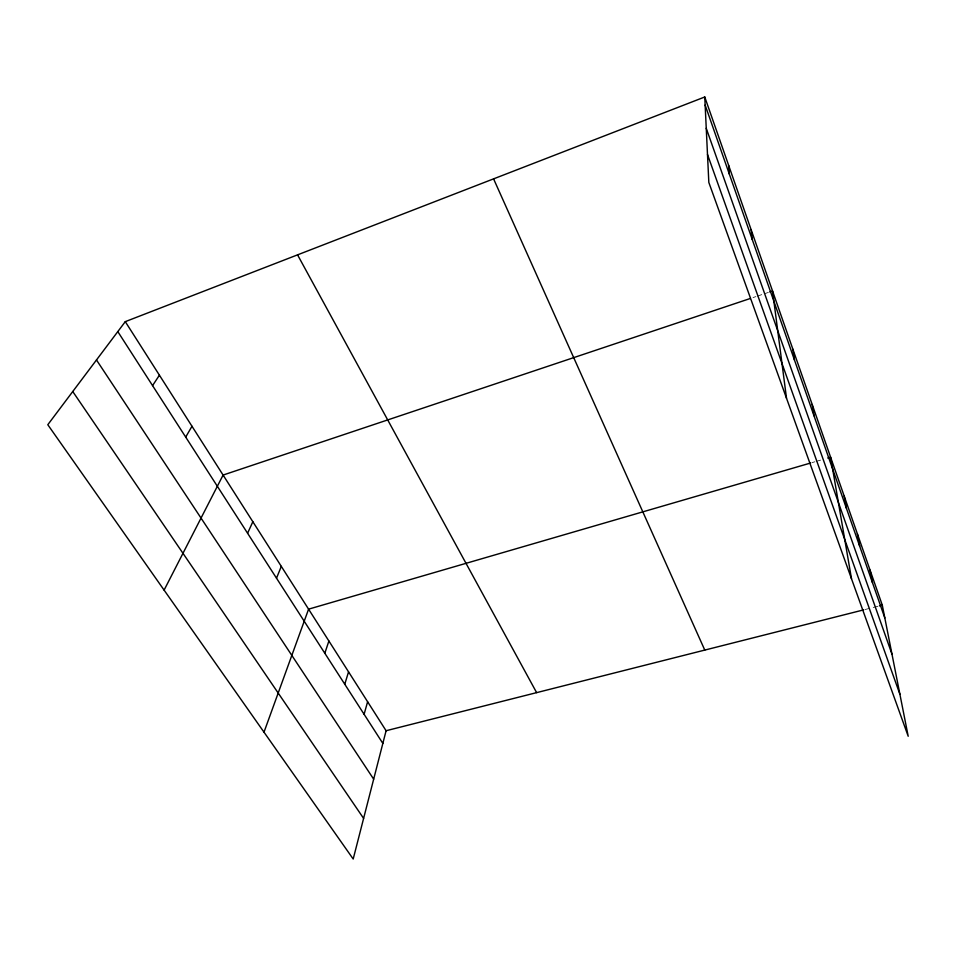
<?xml version="1.0" encoding="UTF-8"?>
<svg xmlns="http://www.w3.org/2000/svg" width="956" height="956" viewBox="0 0 956 956"><rect width="100%" height="100%" fill="white"/><g stroke="black" fill="none" stroke-linecap="round" stroke-linejoin="round"><path stroke-width="0.72" stroke-dasharray="4.78 3.58" d="M753.041 297.555L755.838 296.623M757.224 296.157L768.373 292.428M812.038 462.596L814.894 461.772M816.328 461.354L820.607 460.111M865.12 609.498L878.002 606.247"/><path stroke-width="1.43" d="M125.284 321.646L386.093 730.731L353.194 859.014L47.8 424.727L125.284 321.646L704.763 96.986L882.292 605.16L908.2 736.263L708.826 182.441L704.763 96.986M364.105 714.287L367.606 701.752M344.769 684.245L348.546 671.853M324.825 653.247L328.888 641.01M263.999 732.177L308.585 609.163L810.616 463.015M276.511 578.189L281.303 566.382M247.592 533.245L252.838 521.725M164.097 590.115L223.095 475.06L750.257 298.499M185.703 437.095L191.977 426.268M152.566 385.603L159.413 375.182M769.771 291.962L772.556 291.03L786.513 398.258M827.753 458.032L830.609 457.195L851.497 578.774M386.093 730.731L863.686 609.868M879.436 605.877L882.292 605.16M72.752 391.53L363.603 818.396M96.484 359.97L373.665 779.164M117.803 331.601L382.842 743.398M297.555 254.858L536.627 692.634M493.583 178.868L704.775 650.08M707.5 154.49L899.919 694.331M706.245 128.295L891.984 654.191M705.146 105.064L884.814 617.923M870.056 570.111L872.47 582.658M857.377 533.818L859.659 546.115M844.232 496.2L846.395 508.234M812.206 404.519L814.022 415.824M792.883 349.203L794.46 360.018M751.153 229.775L752.205 239.394M728.592 165.185L729.332 174.088"/></g></svg>
